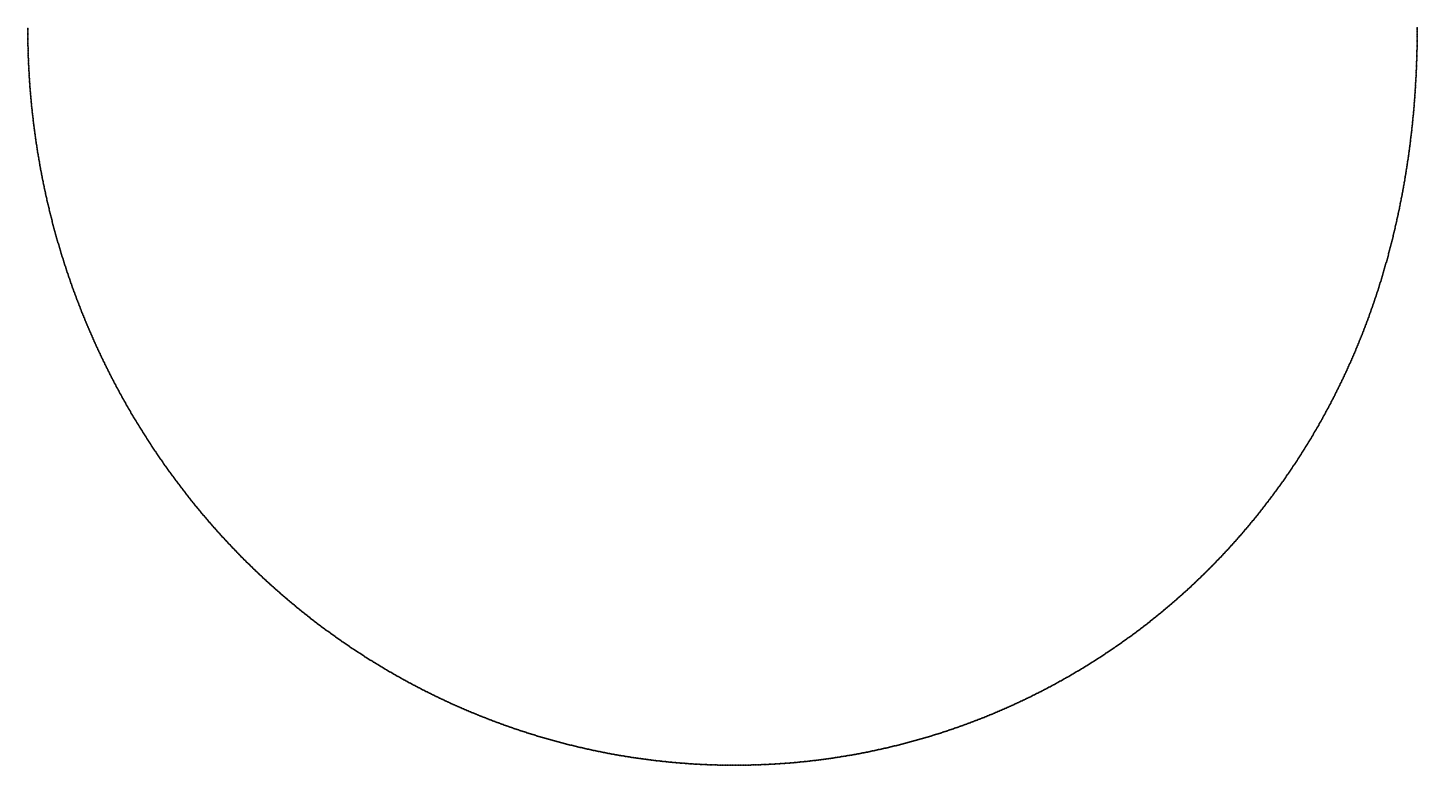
# Model space of a CAD drawing. Header units: metres. Extents: x -294 to 245, y -286 to 287.
# Drawn here: x -294 to 245, y -286 to 0 of the extents above; entities that cross this region are included whole.
import ezdxf

# ---------------------------------------------------------------- set-up
doc = ezdxf.new("R2010")
doc.units = ezdxf.units.M

msp = doc.modelspace()

# ---------------------------------------------------------------- linework, layer by layer
for p in [(-294.05, 0.12), (245.04, 0.34), (245.04, 0), (245.04, 0), (-294.05, -0.37), (-294.05, -0.85), (-294.05, -1.34), (-294.05, -1.83), (-294.04, -2.31), (-294.04, -2.8), (-294.04, -3.29), (-294.03, -3.77), (-294.02, -4.26), (-294.02, -4.75), (-294.01, -5.23), (245.01, -4.53), (245.01, -5.01), (245.02, -3.55), (245.02, -4.04), (245.03, -2.09), (245.03, -2.58), (245.03, -3.07), (245.04, -0.15), (245.04, -0.63), (245.04, -1.12), (245.04, -1.61), (245.04, -1.61), (-294, -5.72), (-293.99, -6.21), (-293.98, -6.69), (-293.97, -7.18), (-293.96, -7.67), (-293.94, -8.15), (-293.93, -8.64), (-293.92, -9.13), (-293.9, -9.61), (-293.89, -10.1), (-293.87, -10.59), (244.9, -10.36), (244.91, -9.88), (244.92, -9.39), (244.94, -8.91), (244.95, -8.42), (244.96, -7.93), (244.97, -7.45), (244.98, -6.47), (244.98, -6.96), (244.99, -5.99), (245, -5.5), (-293.85, -11.07), (-293.83, -11.56), (-293.81, -12.04), (-293.8, -12.53), (-293.77, -13.02), (-293.75, -13.5), (-293.73, -13.99), (-293.71, -14.48), (-293.68, -14.96), (-293.66, -15.45), (-293.63, -15.93), (244.71, -15.72), (244.73, -15.23), (244.75, -14.74), (244.77, -14.26), (244.79, -13.77), (244.8, -13.28), (244.82, -12.8), (244.84, -12.31), (244.85, -11.82), (244.87, -11.34), (244.88, -10.85), (-293.61, -16.42), (-293.58, -16.91), (-293.55, -17.39), (-293.53, -17.88), (-293.5, -18.36), (-293.47, -18.85), (-293.44, -19.33), (-293.4, -19.82), (-293.37, -20.31), (-293.34, -20.79), (-293.3, -21.28), (244.42, -21.55), (244.44, -21.06), (244.47, -20.58), (244.5, -20.09), (244.52, -19.6), (244.55, -19.12), (244.58, -18.63), (244.6, -18.15), (244.62, -17.66), (244.65, -17.17), (244.67, -16.69), (244.69, -16.2), (-293.27, -21.76), (-293.23, -22.25), (-293.2, -22.73), (-293.16, -23.22), (-293.12, -23.7), (-293.08, -24.19), (-293.05, -24.67), (-293, -25.16), (-292.96, -25.64), (-292.92, -26.13), (-292.88, -26.61), (244.06, -26.89), (244.1, -26.41), (244.13, -25.92), (244.17, -25.43), (244.2, -24.95), (244.23, -24.46), (244.27, -23.98), (244.3, -23.49), (244.33, -23.01), (244.36, -22.52), (244.39, -22.03), (-292.84, -27.1), (-292.79, -27.58), (-292.75, -28.07), (-292.7, -28.55), (-292.65, -29.04), (-292.61, -29.52), (-292.56, -30.01), (-292.51, -30.49), (-292.46, -30.97), (-292.41, -31.46), (-292.36, -31.94), (243.63, -32.23), (243.67, -31.74), (243.71, -31.26), (243.75, -30.77), (243.8, -30.29), (243.84, -29.8), (243.88, -29.32), (243.91, -28.83), (243.95, -28.35), (243.99, -27.86), (244.03, -27.38), (-292.3, -32.43), (-292.25, -32.91), (-292.2, -33.39), (-292.14, -33.88), (-292.09, -34.36), (-292.03, -34.84), (-291.97, -35.33), (-291.92, -35.81), (-291.86, -36.29), (-291.8, -36.78), (-291.74, -37.26), (243.11, -37.55), (243.16, -37.07), (243.21, -36.59), (243.26, -36.1), (243.31, -35.62), (243.35, -35.13), (243.4, -34.65), (243.45, -34.16), (243.49, -33.68), (243.54, -33.2), (243.58, -32.71), (-291.68, -37.74), (-291.62, -38.23), (-291.55, -38.71), (-291.49, -39.19), (-291.43, -39.67), (-291.36, -40.16), (-291.3, -40.64), (-291.23, -41.12), (-291.16, -41.6), (-291.1, -42.08), (-291.03, -42.57), (-290.96, -43.05), (242.5, -42.87), (242.56, -42.39), (242.62, -41.91), (242.67, -41.42), (242.73, -40.94), (242.79, -40.46), (242.84, -39.97), (242.9, -39.49), (242.95, -39.01), (243, -38.52), (243.05, -38.04), (-290.89, -43.53), (-290.82, -44.01), (-290.75, -44.49), (-290.67, -44.97), (-290.6, -45.46), (-290.53, -45.94), (-290.45, -46.42), (-290.37, -46.9), (-290.3, -47.38), (-290.22, -47.86), (-290.14, -48.34), (241.81, -48.18), (241.88, -47.7), (241.94, -47.22), (242.01, -46.74), (242.07, -46.25), (242.14, -45.77), (242.2, -45.29), (242.26, -44.81), (242.32, -44.32), (242.38, -43.84), (242.44, -43.36), (-290.06, -48.82), (-289.98, -49.3), (-289.9, -49.78), (-289.82, -50.26), (-289.74, -50.74), (-289.66, -51.22), (-289.57, -51.7), (-289.49, -52.18), (-289.4, -52.66), (-289.32, -53.14), (-289.23, -53.62), (241.04, -53.48), (241.11, -53), (241.19, -52.52), (241.26, -52.04), (241.33, -51.56), (241.4, -51.07), (241.47, -50.59), (241.54, -50.11), (241.61, -49.63), (241.68, -49.15), (241.75, -48.67), (-289.15, -54.09), (-289.06, -54.57), (-288.97, -55.05), (-288.88, -55.53), (-288.79, -56.01), (-288.7, -56.49), (-288.6, -56.96), (-288.51, -57.44), (-288.42, -57.92), (-288.32, -58.4), (-288.23, -58.87), (240.1, -59.25), (240.18, -58.77), (240.26, -58.29), (240.35, -57.81), (240.43, -57.33), (240.5, -56.85), (240.58, -56.37), (240.66, -55.89), (240.74, -55.4), (240.82, -54.92), (240.89, -54.44), (240.97, -53.96), (-288.13, -59.35), (-288.04, -59.83), (-287.94, -60.3), (-287.84, -60.78), (-287.74, -61.26), (-287.64, -61.73), (-287.54, -62.21), (-287.44, -62.69), (-287.34, -63.16), (-287.23, -63.64), (-287.13, -64.11), (-287.02, -64.59), (239.15, -64.51), (239.24, -64.04), (239.33, -63.56), (239.42, -63.08), (239.5, -62.6), (239.59, -62.12), (239.68, -61.64), (239.76, -61.16), (239.85, -60.68), (239.93, -60.2), (240.02, -59.73), (-286.92, -65.06), (-286.81, -65.54), (-286.71, -66.01), (-286.6, -66.49), (-286.49, -66.96), (-286.38, -67.44), (-286.27, -67.91), (-286.16, -68.39), (-286.05, -68.86), (-285.94, -69.33), (-285.82, -69.81), (238.11, -69.77), (238.2, -69.29), (238.3, -68.81), (238.4, -68.33), (238.49, -67.86), (238.59, -67.38), (238.68, -66.9), (238.78, -66.43), (238.87, -65.95), (238.96, -65.47), (239.06, -64.99), (-285.71, -70.28), (-285.59, -70.75), (-285.48, -71.22), (-285.36, -71.7), (-285.24, -72.17), (-285.13, -72.64), (-285.01, -73.11), (-284.89, -73.59), (-284.77, -74.06), (-284.65, -74.53), (-284.53, -75), (-284.4, -75.47), (236.98, -75), (237.09, -74.52), (237.19, -74.05), (237.3, -73.57), (237.4, -73.1), (237.5, -72.62), (237.61, -72.15), (237.71, -71.67), (237.81, -71.19), (237.91, -70.72), (238.01, -70.24), (-284.28, -75.94), (-284.16, -76.41), (-284.03, -76.88), (-283.91, -77.35), (-283.78, -77.82), (-283.65, -78.29), (-283.52, -78.76), (-283.39, -79.23), (-283.27, -79.7), (-283.13, -80.17), (-283, -80.64), (235.65, -80.69), (235.77, -80.21), (235.88, -79.74), (235.99, -79.27), (236.11, -78.79), (236.22, -78.32), (236.33, -77.85), (236.44, -77.37), (236.55, -76.9), (236.66, -76.42), (236.77, -75.95), (236.87, -75.47), (-282.87, -81.11), (-282.74, -81.58), (-282.61, -82.04), (-282.47, -82.51), (-282.34, -82.98), (-282.2, -83.45), (-282.07, -83.91), (-281.93, -84.38), (-281.79, -84.85), (-281.65, -85.31), (-281.51, -85.78), (-281.37, -86.25), (234.34, -85.88), (234.46, -85.41), (234.58, -84.93), (234.71, -84.46), (234.83, -83.99), (234.95, -83.52), (235.07, -83.05), (235.18, -82.58), (235.3, -82.1), (235.42, -81.63), (235.54, -81.16), (-281.23, -86.71), (-281.09, -87.18), (-280.95, -87.64), (-280.8, -88.11), (-280.66, -88.57), (-280.51, -89.04), (-280.37, -89.5), (-280.22, -89.97), (-280.07, -90.43), (-279.93, -90.89), (-279.78, -91.36), (232.8, -91.51), (232.93, -91.04), (233.07, -90.57), (233.2, -90.11), (233.33, -89.64), (233.46, -89.17), (233.58, -88.7), (233.71, -88.23), (233.84, -87.76), (233.96, -87.29), (234.09, -86.82), (234.21, -86.35), (-279.63, -91.82), (-279.48, -92.28), (-279.33, -92.75), (-279.18, -93.21), (-279.02, -93.67), (-278.87, -94.13), (-278.71, -94.59), (-278.56, -95.06), (-278.4, -95.52), (-278.25, -95.98), (-278.09, -96.44), (-277.93, -96.9), (231.3, -96.65), (231.44, -96.18), (231.58, -95.72), (231.72, -95.25), (231.85, -94.78), (231.99, -94.32), (232.13, -93.85), (232.26, -93.38), (232.4, -92.92), (232.53, -92.45), (232.67, -91.98), (-277.77, -97.36), (-277.61, -97.82), (-277.45, -98.28), (-277.29, -98.74), (-277.13, -99.2), (-276.97, -99.66), (-276.8, -100.11), (-276.64, -100.57), (-276.48, -101.03), (-276.31, -101.49), (-276.14, -101.94), (-275.98, -102.4), (229.55, -102.22), (229.7, -101.76), (229.85, -101.29), (229.99, -100.83), (230.14, -100.37), (230.29, -99.9), (230.44, -99.44), (230.58, -98.98), (230.73, -98.51), (230.87, -98.05), (231.01, -97.58), (231.15, -97.11), (-275.81, -102.86), (-275.64, -103.32), (-275.47, -103.77), (-275.3, -104.23), (-275.13, -104.68), (-274.96, -105.14), (-274.78, -105.59), (-274.61, -106.05), (-274.44, -106.5), (-274.26, -106.96), (-274.09, -107.41), (227.68, -107.76), (227.84, -107.3), (228, -106.84), (228.16, -106.38), (228.32, -105.92), (228.47, -105.45), (228.63, -104.99), (228.78, -104.53), (228.94, -104.07), (229.09, -103.61), (229.24, -103.15), (229.4, -102.68), (-273.91, -107.86), (-273.73, -108.32), (-273.56, -108.77), (-273.38, -109.22), (-273.2, -109.68), (-273.02, -110.13), (-272.84, -110.58), (-272.65, -111.03), (-272.47, -111.48), (-272.29, -111.93), (-272.11, -112.38), (-271.92, -112.83), (225.87, -112.8), (226.04, -112.34), (226.21, -111.88), (226.38, -111.42), (226.54, -110.97), (226.71, -110.51), (226.87, -110.05), (227.04, -109.59), (227.2, -109.13), (227.36, -108.67), (227.52, -108.22), (-271.74, -113.28), (-271.55, -113.73), (-271.36, -114.18), (-271.17, -114.63), (-270.99, -115.08), (-270.8, -115.53), (-270.61, -115.98), (-270.42, -116.43), (-270.22, -116.87), (-270.03, -117.32), (-269.84, -117.77), (-269.65, -118.21), (223.8, -118.25), (223.97, -117.8), (224.15, -117.35), (224.33, -116.89), (224.5, -116.44), (224.68, -115.98), (224.85, -115.53), (225.02, -115.07), (225.19, -114.62), (225.37, -114.16), (225.54, -113.71), (225.71, -113.25), (-269.45, -118.66), (-269.26, -119.11), (-269.06, -119.55), (-268.86, -120), (-268.67, -120.44), (-268.47, -120.89), (-268.27, -121.33), (-268.07, -121.77), (-267.87, -122.22), (-267.67, -122.66), (-267.47, -123.1), (-267.26, -123.55), (-267.06, -123.99), (221.6, -123.67), (221.79, -123.22), (221.98, -122.77), (222.16, -122.32), (222.35, -121.87), (222.53, -121.42), (222.71, -120.97), (222.9, -120.51), (223.08, -120.06), (223.26, -119.61), (223.44, -119.16), (223.62, -118.71), (-266.86, -124.43), (-266.65, -124.87), (-266.45, -125.31), (-266.24, -125.75), (-266.03, -126.19), (-265.82, -126.63), (-265.62, -127.07), (-265.41, -127.51), (-265.2, -127.95), (-264.99, -128.39), (-264.77, -128.83), (-264.56, -129.27), (219.3, -129.03), (219.49, -128.59), (219.69, -128.14), (219.88, -127.7), (220.08, -127.25), (220.27, -126.8), (220.46, -126.36), (220.66, -125.91), (220.85, -125.46), (221.04, -125.01), (221.23, -124.56), (221.42, -124.12), (-264.35, -129.71), (-264.13, -130.14), (-263.92, -130.58), (-263.7, -131.02), (-263.49, -131.45), (-263.27, -131.89), (-263.05, -132.32), (-262.84, -132.76), (-262.62, -133.19), (-262.4, -133.63), (-262.18, -134.06), (-261.96, -134.5), (216.88, -134.35), (217.08, -133.91), (217.29, -133.47), (217.49, -133.02), (217.7, -132.58), (217.9, -132.14), (218.1, -131.7), (218.3, -131.25), (218.5, -130.81), (218.7, -130.37), (218.9, -129.92), (219.1, -129.48), (-261.73, -134.93), (-261.51, -135.36), (-261.29, -135.79), (-261.07, -136.23), (-260.84, -136.66), (-260.62, -137.09), (-260.39, -137.52), (-260.16, -137.95), (-259.93, -138.38), (-259.71, -138.81), (-259.48, -139.24), (-259.25, -139.67), (-259.02, -140.1), (214.13, -140.05), (214.34, -139.61), (214.56, -139.17), (214.77, -138.74), (214.99, -138.3), (215.2, -137.86), (215.41, -137.42), (215.62, -136.99), (215.83, -136.55), (216.04, -136.11), (216.25, -135.67), (216.46, -135.23), (216.67, -134.79), (-258.79, -140.53), (-258.55, -140.95), (-258.32, -141.38), (-258.09, -141.81), (-257.85, -142.23), (-257.62, -142.66), (-257.38, -143.09), (-257.15, -143.51), (-256.91, -143.94), (-256.67, -144.36), (-256.43, -144.79), (-256.19, -145.21), (211.48, -145.25), (211.7, -144.82), (211.93, -144.39), (212.15, -143.95), (212.37, -143.52), (212.59, -143.09), (212.82, -142.66), (213.04, -142.22), (213.26, -141.79), (213.48, -141.35), (213.69, -140.92), (213.91, -140.48), (-255.95, -145.63), (-255.71, -146.06), (-255.47, -146.48), (-255.23, -146.9), (-254.99, -147.32), (-254.74, -147.74), (-254.5, -148.17), (-254.25, -148.59), (-254.01, -149.01), (-253.76, -149.43), (-253.52, -149.85), (-253.27, -150.26), (-253.02, -150.68), (208.48, -150.82), (208.71, -150.4), (208.95, -149.97), (209.18, -149.54), (209.42, -149.12), (209.65, -148.69), (209.88, -148.26), (210.11, -147.83), (210.34, -147.4), (210.57, -146.97), (210.8, -146.54), (211.02, -146.11), (211.25, -145.68), (-252.77, -151.1), (-252.52, -151.52), (-252.27, -151.94), (-252.02, -152.35), (-251.77, -152.77), (-251.51, -153.19), (-251.26, -153.6), (-251.01, -154.02), (-250.75, -154.43), (-250.5, -154.85), (-250.24, -155.26), (-249.98, -155.67), (-249.73, -156.09), (205.35, -156.32), (205.59, -155.9), (205.84, -155.48), (206.08, -155.06), (206.32, -154.64), (206.57, -154.21), (206.81, -153.79), (207.05, -153.37), (207.29, -152.95), (207.53, -152.52), (207.77, -152.1), (208.01, -151.67), (208.24, -151.25), (-249.47, -156.5), (-249.21, -156.91), (-248.95, -157.32), (-248.69, -157.73), (-248.43, -158.14), (-248.16, -158.55), (-247.9, -158.96), (-247.64, -159.37), (-247.38, -159.78), (-247.11, -160.19), (-246.85, -160.6), (-246.58, -161.01), (-246.31, -161.41), (202.34, -161.33), (202.6, -160.91), (202.85, -160.5), (203.1, -160.08), (203.36, -159.67), (203.61, -159.25), (203.86, -158.83), (204.11, -158.41), (204.36, -158), (204.61, -157.58), (204.85, -157.16), (205.1, -156.74), (-246.04, -161.82), (-245.78, -162.23), (-245.51, -162.63), (-245.24, -163.04), (-244.97, -163.44), (-244.7, -163.85), (-244.43, -164.25), (-244.15, -164.65), (-243.88, -165.06), (-243.61, -165.46), (-243.33, -165.86), (-243.06, -166.26), (-242.78, -166.66), (-242.51, -167.06), (198.7, -167.09), (198.97, -166.68), (199.23, -166.27), (199.5, -165.86), (199.76, -165.45), (200.02, -165.04), (200.28, -164.63), (200.54, -164.22), (200.8, -163.81), (201.06, -163.4), (201.32, -162.98), (201.58, -162.57), (201.83, -162.16), (202.09, -161.74), (-242.23, -167.46), (-241.95, -167.86), (-241.67, -168.26), (-241.39, -168.66), (-241.11, -169.06), (-240.83, -169.46), (-240.55, -169.86), (-240.27, -170.25), (-239.99, -170.65), (-239.71, -171.05), (-239.42, -171.44), (-239.14, -171.84), (-238.85, -172.23), (195.19, -172.35), (195.47, -171.95), (195.74, -171.55), (196.02, -171.15), (196.29, -170.74), (196.56, -170.34), (196.83, -169.93), (197.1, -169.53), (197.37, -169.12), (197.64, -168.72), (197.91, -168.31), (198.17, -167.9), (198.44, -167.5), (-238.57, -172.62), (-238.28, -173.02), (-237.99, -173.41), (-237.7, -173.8), (-237.42, -174.19), (-237.13, -174.59), (-236.84, -174.98), (-236.55, -175.37), (-236.26, -175.76), (-235.96, -176.15), (-235.67, -176.54), (-235.38, -176.92), (-235.08, -177.31), (-234.79, -177.7), (191.56, -177.53), (191.84, -177.14), (192.13, -176.74), (192.41, -176.34), (192.69, -175.95), (192.97, -175.55), (193.25, -175.15), (193.53, -174.75), (193.81, -174.36), (194.09, -173.96), (194.37, -173.56), (194.64, -173.16), (194.92, -172.75), (-234.49, -178.09), (-234.2, -178.47), (-233.9, -178.86), (-233.6, -179.24), (-233.31, -179.63), (-233.01, -180.01), (-232.71, -180.4), (-232.41, -180.78), (-232.11, -181.16), (-231.81, -181.55), (-231.51, -181.93), (-231.2, -182.31), (-230.9, -182.69), (-230.6, -183.07), (187.51, -183.01), (187.8, -182.62), (188.09, -182.23), (188.39, -181.84), (188.68, -181.46), (188.97, -181.07), (189.26, -180.68), (189.55, -180.28), (189.84, -179.89), (190.13, -179.5), (190.42, -179.11), (190.7, -178.71), (190.99, -178.32), (191.27, -177.93), (-230.29, -183.45), (-229.99, -183.83), (-229.68, -184.21), (-229.37, -184.59), (-229.07, -184.96), (-228.76, -185.34), (-228.45, -185.72), (-228.14, -186.09), (-227.83, -186.47), (-227.52, -186.84), (-227.21, -187.22), (-226.9, -187.59), (-226.59, -187.97), (-226.27, -188.34), (183.31, -188.38), (183.62, -188), (183.92, -187.62), (184.22, -187.24), (184.53, -186.86), (184.83, -186.48), (185.13, -186.09), (185.43, -185.71), (185.73, -185.33), (186.03, -184.94), (186.32, -184.56), (186.62, -184.17), (186.92, -183.78), (187.21, -183.4), (-225.96, -188.71), (-225.65, -189.08), (-225.33, -189.45), (-225.02, -189.82), (-224.7, -190.19), (-224.38, -190.56), (-224.07, -190.93), (-223.75, -191.3), (-223.43, -191.67), (-223.11, -192.04), (-222.79, -192.4), (-222.47, -192.77), (-222.15, -193.13), (-221.83, -193.5), (-221.5, -193.86), (178.67, -194.01), (178.98, -193.64), (179.3, -193.27), (179.61, -192.9), (179.92, -192.52), (180.23, -192.15), (180.55, -191.78), (180.86, -191.4), (181.17, -191.02), (181.47, -190.65), (181.78, -190.27), (182.09, -189.9), (182.4, -189.52), (182.7, -189.14), (183.01, -188.76), (-221.18, -194.23), (-220.86, -194.59), (-220.53, -194.95), (-220.21, -195.32), (-219.88, -195.68), (-219.55, -196.04), (-219.23, -196.4), (-218.9, -196.76), (-218.57, -197.12), (-218.24, -197.48), (-217.91, -197.84), (-217.58, -198.19), (-217.25, -198.55), (-216.92, -198.91), (-216.59, -199.26), (174.19, -199.15), (174.52, -198.79), (174.84, -198.42), (175.16, -198.06), (175.48, -197.69), (175.81, -197.33), (176.13, -196.96), (176.45, -196.6), (176.77, -196.23), (177.09, -195.86), (177.4, -195.49), (177.72, -195.12), (178.04, -194.75), (178.35, -194.38), (-216.26, -199.62), (-215.92, -199.97), (-215.59, -200.33), (-215.26, -200.68), (-214.92, -201.03), (-214.58, -201.39), (-214.25, -201.74), (-213.91, -202.09), (-213.57, -202.44), (-213.24, -202.79), (-212.9, -203.14), (-212.56, -203.49), (-212.22, -203.84), (-211.88, -204.19), (-211.54, -204.53), (169.25, -204.52), (169.59, -204.17), (169.92, -203.82), (170.25, -203.46), (170.58, -203.1), (170.92, -202.75), (171.25, -202.39), (171.58, -202.03), (171.91, -201.67), (172.23, -201.32), (172.56, -200.96), (172.89, -200.6), (173.22, -200.24), (173.54, -199.87), (173.87, -199.51), (-211.2, -204.88), (-210.85, -205.23), (-210.51, -205.57), (-210.17, -205.92), (-209.82, -206.26), (-209.48, -206.6), (-209.13, -206.95), (-208.79, -207.29), (-208.44, -207.63), (-208.09, -207.97), (-207.75, -208.31), (-207.4, -208.65), (-207.05, -208.99), (-206.7, -209.33), (-206.35, -209.67), (-206, -210.01), (163.82, -210.1), (164.16, -209.76), (164.51, -209.41), (164.85, -209.07), (165.19, -208.72), (165.53, -208.38), (165.87, -208.03), (166.21, -207.68), (166.56, -207.33), (166.89, -206.98), (167.23, -206.63), (167.57, -206.28), (167.91, -205.93), (168.25, -205.58), (168.58, -205.23), (168.92, -204.88), (-205.65, -210.34), (-205.29, -210.68), (-204.94, -211.02), (-204.59, -211.35), (-204.24, -211.68), (-203.88, -212.02), (-203.53, -212.35), (-203.17, -212.68), (-202.82, -213.02), (-202.46, -213.35), (-202.1, -213.68), (-201.74, -214.01), (-201.39, -214.34), (-201.03, -214.67), (-200.67, -215), (-200.31, -215.32), (158.22, -215.51), (158.57, -215.18), (158.92, -214.84), (159.28, -214.51), (159.63, -214.17), (159.98, -213.84), (160.34, -213.5), (160.69, -213.16), (161.04, -212.83), (161.39, -212.49), (161.74, -212.15), (162.08, -211.81), (162.43, -211.47), (162.78, -211.13), (163.13, -210.79), (163.47, -210.44), (-199.95, -215.65), (-199.59, -215.98), (-199.22, -216.3), (-198.86, -216.63), (-198.5, -216.95), (-198.14, -217.28), (-197.77, -217.6), (-197.41, -217.92), (-197.04, -218.24), (-196.68, -218.56), (-196.31, -218.88), (-195.94, -219.2), (-195.58, -219.52), (-195.21, -219.84), (-194.84, -220.16), (-194.47, -220.48), (-194.1, -220.79), (152.46, -220.75), (152.82, -220.43), (153.18, -220.11), (153.55, -219.78), (153.91, -219.46), (154.27, -219.13), (154.63, -218.81), (155, -218.48), (155.36, -218.15), (155.72, -217.82), (156.07, -217.5), (156.43, -217.17), (156.79, -216.84), (157.15, -216.51), (157.5, -216.18), (157.86, -215.84), (-193.73, -221.11), (-193.36, -221.42), (-192.99, -221.74), (-192.62, -222.05), (-192.24, -222.37), (-191.87, -222.68), (-191.5, -222.99), (-191.12, -223.3), (-190.75, -223.61), (-190.37, -223.92), (-190, -224.23), (-189.62, -224.54), (-189.25, -224.85), (-188.87, -225.16), (-188.49, -225.46), (-188.11, -225.77), (-187.73, -226.08), (-187.35, -226.38), (146.16, -226.12), (146.54, -225.81), (146.91, -225.5), (147.29, -225.19), (147.66, -224.88), (148.03, -224.56), (148.4, -224.25), (148.78, -223.94), (149.15, -223.62), (149.52, -223.3), (149.89, -222.99), (150.25, -222.67), (150.62, -222.35), (150.99, -222.03), (151.36, -221.71), (151.72, -221.39), (152.09, -221.07), (-186.97, -226.69), (-186.59, -226.99), (-186.21, -227.29), (-185.83, -227.59), (-185.45, -227.9), (-185.07, -228.2), (-184.68, -228.5), (-184.3, -228.8), (-183.92, -229.09), (-183.53, -229.39), (-183.15, -229.69), (-182.76, -229.99), (-182.37, -230.28), (-181.99, -230.58), (-181.6, -230.87), (-181.21, -231.17), (-180.82, -231.46), (-180.43, -231.75), (139.32, -231.59), (139.71, -231.3), (140.09, -231), (140.48, -230.7), (140.86, -230.4), (141.24, -230.1), (141.62, -229.8), (142, -229.49), (142.39, -229.19), (142.77, -228.89), (143.15, -228.58), (143.53, -228.28), (143.9, -227.97), (144.28, -227.67), (144.66, -227.36), (145.04, -227.05), (145.41, -226.74), (145.79, -226.43), (-180.04, -232.04), (-179.65, -232.34), (-179.26, -232.63), (-178.87, -232.92), (-178.48, -233.21), (-178.09, -233.49), (-177.7, -233.78), (-177.3, -234.07), (-176.91, -234.35), (-176.52, -234.64), (-176.12, -234.93), (-175.73, -235.21), (-175.33, -235.49), (-174.93, -235.78), (-174.54, -236.06), (-174.14, -236.34), (-173.74, -236.62), (-173.35, -236.9), (-172.95, -237.18), (131.9, -237.11), (132.3, -236.83), (132.69, -236.55), (133.09, -236.26), (133.48, -235.97), (133.87, -235.69), (134.27, -235.4), (134.66, -235.11), (135.05, -234.82), (135.44, -234.53), (135.83, -234.24), (136.22, -233.95), (136.61, -233.66), (137, -233.37), (137.39, -233.07), (137.78, -232.78), (138.16, -232.48), (138.55, -232.19), (138.94, -231.89), (-172.55, -237.46), (-172.15, -237.74), (-171.75, -238.01), (-171.35, -238.29), (-170.95, -238.57), (-170.55, -238.84), (-170.14, -239.12), (-169.74, -239.39), (-169.34, -239.66), (-168.93, -239.93), (-168.53, -240.21), (-168.13, -240.48), (-167.72, -240.75), (-167.32, -241.02), (-166.91, -241.28), (-166.5, -241.55), (-166.1, -241.82), (-165.69, -242.09), (-165.28, -242.35), (124.29, -242.37), (124.7, -242.1), (125.1, -241.83), (125.51, -241.56), (125.91, -241.29), (126.31, -241.01), (126.72, -240.74), (127.12, -240.46), (127.52, -240.19), (127.92, -239.91), (128.32, -239.64), (128.72, -239.36), (129.12, -239.08), (129.52, -238.8), (129.92, -238.52), (130.32, -238.24), (130.71, -237.96), (131.11, -237.68), (131.51, -237.4), (-164.87, -242.62), (-164.46, -242.88), (-164.05, -243.14), (-163.64, -243.41), (-163.23, -243.67), (-162.82, -243.93), (-162.41, -244.19), (-162, -244.45), (-161.59, -244.71), (-161.18, -244.97), (-160.76, -245.22), (-160.35, -245.48), (-159.94, -245.74), (-159.52, -245.99), (-159.11, -246.25), (-158.69, -246.5), (-158.28, -246.75), (-157.86, -247.01), (-157.44, -247.26), (-157.03, -247.51), (-156.61, -247.76), (115.67, -247.86), (116.09, -247.61), (116.5, -247.35), (116.92, -247.1), (117.33, -246.84), (117.75, -246.58), (118.16, -246.33), (118.57, -246.07), (118.98, -245.81), (119.39, -245.55), (119.81, -245.29), (120.22, -245.03), (120.63, -244.76), (121.04, -244.5), (121.44, -244.24), (121.85, -243.97), (122.26, -243.71), (122.67, -243.44), (123.08, -243.17), (123.48, -242.91), (123.89, -242.64), (-156.19, -248.01), (-155.77, -248.26), (-155.35, -248.51), (-154.93, -248.75), (-154.52, -249), (-154.1, -249.25), (-153.67, -249.49), (-153.25, -249.73), (-152.83, -249.98), (-152.41, -250.22), (-151.99, -250.46), (-151.57, -250.7), (-151.14, -250.94), (-150.72, -251.18), (-150.29, -251.42), (-149.87, -251.66), (-149.44, -251.9), (-149.02, -252.14), (-148.59, -252.37), (-148.17, -252.61), (-147.74, -252.84), (-147.31, -253.07), (-146.89, -253.31), (106.42, -253.24), (106.84, -253.01), (107.27, -252.77), (107.69, -252.53), (108.12, -252.29), (108.54, -252.05), (108.96, -251.81), (109.39, -251.57), (109.81, -251.33), (110.23, -251.09), (110.65, -250.84), (111.07, -250.6), (111.49, -250.35), (111.91, -250.11), (112.33, -249.86), (112.75, -249.61), (113.17, -249.36), (113.59, -249.12), (114.01, -248.87), (114.42, -248.62), (114.84, -248.36), (115.26, -248.11), (-146.46, -253.54), (-146.03, -253.77), (-145.6, -254), (-145.17, -254.23), (-144.74, -254.46), (-144.31, -254.69), (-143.88, -254.91), (-143.45, -255.14), (-143.02, -255.37), (-142.59, -255.59), (-142.16, -255.82), (-141.73, -256.04), (-141.29, -256.26), (-140.86, -256.48), (-140.43, -256.71), (-139.99, -256.93), (-139.56, -257.15), (-139.12, -257.36), (-138.69, -257.58), (-138.25, -257.8), (-137.82, -258.02), (-137.38, -258.23), (-136.94, -258.45), (-136.51, -258.66), (96.08, -258.67), (96.51, -258.45), (96.95, -258.24), (97.38, -258.02), (97.82, -257.8), (98.25, -257.58), (98.69, -257.36), (99.12, -257.14), (99.55, -256.91), (99.98, -256.69), (100.42, -256.47), (100.85, -256.24), (101.28, -256.01), (101.71, -255.79), (102.14, -255.56), (102.57, -255.33), (103, -255.1), (103.43, -254.87), (103.86, -254.64), (104.28, -254.41), (104.71, -254.18), (105.14, -253.95), (105.57, -253.71), (105.99, -253.48), (-136.07, -258.87), (-135.63, -259.09), (-135.19, -259.3), (-134.75, -259.51), (-134.31, -259.72), (-133.88, -259.93), (-133.44, -260.14), (-133, -260.34), (-132.55, -260.55), (-132.11, -260.76), (-131.67, -260.96), (-131.23, -261.17), (-130.79, -261.37), (-130.35, -261.57), (-129.9, -261.78), (-129.46, -261.98), (-129.02, -262.18), (-128.57, -262.38), (-128.13, -262.58), (-127.68, -262.78), (-127.24, -262.97), (-126.79, -263.17), (-126.35, -263.36), (-125.9, -263.56), (-125.46, -263.75), (-125.01, -263.95), (-124.56, -264.14), (84.61, -264.02), (85.06, -263.82), (85.5, -263.63), (85.95, -263.43), (86.39, -263.23), (86.84, -263.03), (87.28, -262.84), (87.72, -262.64), (88.17, -262.43), (88.61, -262.23), (89.05, -262.03), (89.49, -261.83), (89.93, -261.62), (90.38, -261.42), (90.82, -261.21), (91.26, -261), (91.7, -260.79), (92.14, -260.59), (92.58, -260.38), (93.02, -260.17), (93.45, -259.96), (93.89, -259.74), (94.33, -259.53), (94.77, -259.32), (95.2, -259.1), (95.64, -258.89), (-124.12, -264.33), (-123.67, -264.52), (-123.22, -264.71), (-122.77, -264.9), (-122.32, -265.09), (-121.87, -265.28), (-121.42, -265.46), (-120.97, -265.65), (-120.52, -265.83), (-120.07, -266.02), (-119.62, -266.2), (-119.17, -266.39), (-118.72, -266.57), (-118.27, -266.75), (-117.82, -266.93), (-117.36, -267.11), (-116.91, -267.29), (-116.46, -267.46), (-116, -267.64), (-115.55, -267.82), (-115.1, -267.99), (-114.64, -268.17), (-114.19, -268.34), (-113.73, -268.51), (-113.28, -268.69), (-112.82, -268.86), (-112.37, -269.03), (-111.91, -269.2), (-111.45, -269.37), (-111, -269.53), (71.07, -269.49), (71.53, -269.32), (71.98, -269.14), (72.44, -268.97), (72.89, -268.8), (73.35, -268.63), (73.8, -268.45), (74.26, -268.28), (74.71, -268.1), (75.17, -267.93), (75.62, -267.75), (76.07, -267.57), (76.52, -267.39), (76.98, -267.21), (77.43, -267.03), (77.88, -266.85), (78.33, -266.66), (78.78, -266.48), (79.23, -266.3), (79.68, -266.11), (80.13, -265.93), (80.58, -265.74), (81.03, -265.55), (81.48, -265.36), (81.93, -265.17), (82.38, -264.98), (82.82, -264.79), (83.27, -264.6), (83.72, -264.41), (84.16, -264.21), (-110.54, -269.7), (-110.08, -269.87), (-109.62, -270.03), (-109.17, -270.2), (-108.71, -270.36), (-108.25, -270.52), (-107.79, -270.69), (-107.33, -270.85), (-106.87, -271.01), (-106.41, -271.17), (-105.95, -271.33), (-105.49, -271.48), (-105.03, -271.64), (-104.57, -271.8), (-104.11, -271.95), (-103.65, -272.11), (-103.19, -272.26), (-102.72, -272.41), (-102.26, -272.57), (-101.8, -272.72), (-101.34, -272.87), (-100.87, -273.02), (-100.41, -273.17), (-99.95, -273.31), (-99.48, -273.46), (-99.02, -273.61), (-98.55, -273.75), (-98.09, -273.9), (-97.62, -274.04), (-97.16, -274.18), (-96.69, -274.33), (-96.23, -274.47), (-95.76, -274.61), (-95.29, -274.75), (-94.83, -274.88), (54.92, -274.89), (55.39, -274.75), (55.85, -274.61), (56.32, -274.47), (56.78, -274.33), (57.25, -274.18), (57.71, -274.04), (58.18, -273.89), (58.64, -273.75), (59.11, -273.6), (59.57, -273.45), (60.03, -273.31), (60.5, -273.16), (60.96, -273.01), (61.42, -272.86), (61.89, -272.7), (62.35, -272.55), (62.81, -272.4), (63.27, -272.24), (63.73, -272.09), (64.19, -271.93), (64.65, -271.77), (65.11, -271.62), (65.57, -271.46), (66.03, -271.3), (66.49, -271.14), (66.95, -270.98), (67.41, -270.81), (67.87, -270.65), (68.33, -270.49), (68.79, -270.32), (69.24, -270.16), (69.7, -269.99), (70.16, -269.82), (70.62, -269.65), (-94.36, -275.02), (-93.89, -275.16), (-93.43, -275.3), (-92.96, -275.43), (-92.49, -275.56), (-92.02, -275.7), (-91.55, -275.83), (-91.09, -275.96), (-90.62, -276.09), (-90.15, -276.22), (-89.68, -276.35), (-89.21, -276.48), (-88.74, -276.61), (-88.27, -276.73), (-87.8, -276.86), (-87.33, -276.98), (-86.86, -277.11), (-86.39, -277.23), (-85.92, -277.35), (-85.44, -277.48), (-84.97, -277.6), (-84.5, -277.72), (-84.03, -277.83), (-83.56, -277.95), (-83.08, -278.07), (-82.61, -278.19), (-82.14, -278.3), (-81.67, -278.42), (-81.19, -278.53), (-80.72, -278.64), (-80.25, -278.75), (-79.77, -278.86), (-79.3, -278.97), (-78.82, -279.08), (-78.35, -279.19), (-77.87, -279.3), (-77.4, -279.41), (-76.92, -279.51), (-76.45, -279.62), (-75.97, -279.72), (-75.5, -279.82), (-75.02, -279.93), (-74.55, -280.03), (-74.07, -280.13), (-73.59, -280.23), (-73.12, -280.33), (33.69, -280.26), (34.17, -280.16), (34.65, -280.06), (35.12, -279.96), (35.6, -279.86), (36.07, -279.75), (36.55, -279.65), (37.02, -279.54), (37.5, -279.44), (37.97, -279.33), (38.45, -279.22), (38.92, -279.11), (39.4, -279), (39.87, -278.89), (40.35, -278.78), (40.82, -278.67), (41.29, -278.56), (41.77, -278.44), (42.24, -278.33), (42.71, -278.21), (43.18, -278.09), (43.66, -277.98), (44.13, -277.86), (44.6, -277.74), (45.07, -277.62), (45.54, -277.5), (46.01, -277.37), (46.48, -277.25), (46.96, -277.13), (47.43, -277), (47.9, -276.88), (48.37, -276.75), (48.84, -276.62), (49.31, -276.5), (49.77, -276.37), (50.24, -276.24), (50.71, -276.11), (51.18, -275.97), (51.65, -275.84), (52.12, -275.71), (52.59, -275.57), (53.05, -275.44), (53.52, -275.3), (53.99, -275.17), (54.45, -275.03), (-72.64, -280.43), (-72.16, -280.52), (-71.69, -280.62), (-71.21, -280.71), (-70.73, -280.81), (-70.25, -280.9), (-69.78, -281), (-69.3, -281.09), (-68.82, -281.18), (-68.34, -281.27), (-67.86, -281.36), (-67.38, -281.45), (-66.91, -281.53), (-66.43, -281.62), (-65.95, -281.71), (-65.47, -281.79), (-64.99, -281.87), (-64.51, -281.96), (-64.03, -282.04), (-63.55, -282.12), (-63.07, -282.2), (-62.59, -282.28), (-62.11, -282.36), (-61.63, -282.44), (-61.15, -282.52), (-60.67, -282.59), (-60.19, -282.67), (-59.71, -282.74), (-59.22, -282.81), (-58.74, -282.89), (-58.26, -282.96), (-57.78, -283.03), (-57.3, -283.1), (-56.82, -283.17), (-56.33, -283.24), (-55.85, -283.3), (-55.37, -283.37), (-54.89, -283.43), (-54.41, -283.5), (-53.92, -283.56), (-53.44, -283.63), (-52.96, -283.69), (-52.48, -283.75), (-51.99, -283.81), (-51.51, -283.87), (-51.03, -283.93), (-50.54, -283.98), (-50.06, -284.04), (-49.58, -284.09), (-49.09, -284.15), (-48.61, -284.2), (-48.12, -284.26), (-47.64, -284.31), (-47.16, -284.36), (-46.67, -284.41), (-46.19, -284.46), (-45.7, -284.51), (-45.22, -284.55), (-44.73, -284.6), (-44.25, -284.65), (-43.77, -284.69), (-43.28, -284.74), (-42.8, -284.78), (-42.31, -284.82), (-41.83, -284.86), (-41.34, -284.9), (-40.86, -284.94), (-40.37, -284.98), (-39.89, -285.02), (-39.4, -285.05), (-38.92, -285.09), (-38.43, -285.12), (-37.94, -285.16), (-37.46, -285.19), (-36.97, -285.22), (-36.49, -285.26), (-36, -285.29), (-35.52, -285.32), (-35.03, -285.34), (-34.54, -285.37), (-34.06, -285.4), (-33.57, -285.42), (-33.09, -285.45), (-32.6, -285.47), (-32.11, -285.5), (-31.63, -285.52), (-31.14, -285.54), (-30.65, -285.56), (-30.17, -285.58), (-29.68, -285.6), (-29.2, -285.62), (-28.71, -285.63), (-28.22, -285.65), (-27.74, -285.67), (-27.25, -285.68), (-26.76, -285.69), (-26.28, -285.71), (-25.79, -285.72), (-13.62, -285.71), (-13.14, -285.7), (-12.65, -285.69), (-12.16, -285.67), (-11.68, -285.66), (-11.19, -285.64), (-10.7, -285.63), (-10.22, -285.61), (-9.73, -285.59), (-9.25, -285.57), (-8.76, -285.55), (-8.27, -285.53), (-7.79, -285.51), (-7.3, -285.49), (-6.81, -285.46), (-6.33, -285.44), (-5.84, -285.41), (-5.36, -285.39), (-4.87, -285.36), (-4.38, -285.33), (-3.9, -285.3), (-3.41, -285.27), (-2.93, -285.24), (-2.44, -285.21), (-1.96, -285.18), (-1.47, -285.15), (-0.98, -285.11), (-0.5, -285.08), (-0.01, -285.04), (0.47, -285), (0.96, -284.97), (1.44, -284.93), (1.93, -284.89), (2.41, -284.85), (2.9, -284.8), (3.38, -284.76), (3.87, -284.72), (4.35, -284.67), (4.84, -284.63), (5.32, -284.58), (5.8, -284.53), (6.29, -284.49), (6.77, -284.44), (7.26, -284.39), (7.74, -284.34), (8.23, -284.29), (8.71, -284.23), (9.19, -284.18), (9.68, -284.13), (10.16, -284.07), (10.64, -284.01), (11.13, -283.96), (11.61, -283.9), (12.09, -283.84), (12.58, -283.78), (13.06, -283.72), (13.54, -283.66), (14.02, -283.6), (14.51, -283.53), (14.99, -283.47), (15.47, -283.4), (15.95, -283.34), (16.44, -283.27), (16.92, -283.2), (17.4, -283.13), (17.88, -283.06), (18.36, -282.99), (18.84, -282.92), (19.33, -282.85), (19.81, -282.78), (20.29, -282.7), (20.77, -282.63), (21.25, -282.55), (21.73, -282.47), (22.21, -282.4), (22.69, -282.32), (23.17, -282.24), (23.65, -282.16), (24.13, -282.08), (24.61, -282), (25.09, -281.91), (25.57, -281.83), (26.05, -281.74), (26.53, -281.66), (27.01, -281.57), (27.49, -281.48), (27.96, -281.39), (28.44, -281.31), (28.92, -281.22), (29.4, -281.12), (29.88, -281.03), (30.36, -280.94), (30.83, -280.85), (31.31, -280.75), (31.79, -280.66), (32.26, -280.56), (32.74, -280.46), (33.22, -280.36), (-25.3, -285.73), (-24.82, -285.74), (-24.33, -285.75), (-23.84, -285.76), (-23.36, -285.76), (-22.87, -285.77), (-22.38, -285.77), (-21.9, -285.78), (-21.41, -285.78), (-20.92, -285.78), (-20.44, -285.79), (-19.95, -285.79), (-19.46, -285.79), (-18.98, -285.78), (-18.49, -285.78), (-18, -285.78), (-17.52, -285.78), (-17.03, -285.77), (-16.54, -285.77), (-16.06, -285.76), (-15.57, -285.75), (-15.08, -285.74), (-14.6, -285.73), (-14.11, -285.72)]:
    msp.add_point(p)

doc.saveas('drawing.dxf')
